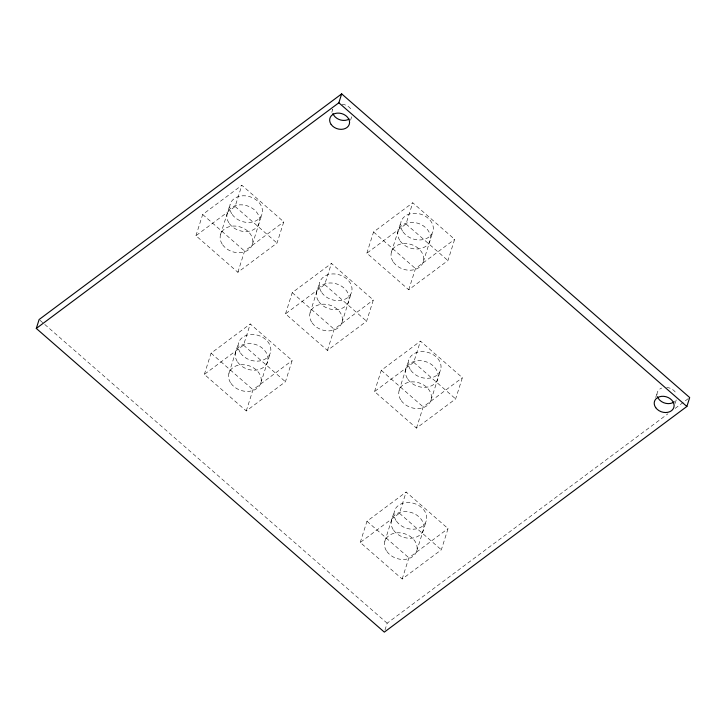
<?xml version="1.0" encoding="UTF-8"?>
<svg xmlns="http://www.w3.org/2000/svg" width="726" height="726" viewBox="0 0 726 726"><rect width="100%" height="100%" fill="white"/><g stroke="black" fill="none" stroke-linecap="round" stroke-linejoin="round"><path stroke-width="0.54" stroke-dasharray="3.63 2.72" d="M195.938 235.705L202.672 214.497L241.849 185.275L283.766 221.847L277.033 243.056L237.856 272.277L195.938 235.705L235.124 206.483L241.849 185.275M220.55 234.516L230.151 204.251M204.342 374.389L211.075 353.181L250.252 323.959L292.17 360.532L285.436 381.74L246.259 410.961L204.342 374.389L243.528 345.168L250.252 323.959M237.856 272.277L244.58 251.069L283.766 221.847M252.43 244.254L262.032 213.979M228.953 373.2L238.555 342.935M331.791 112.312L332.726 109.345A10.146 7.895 17.6 0 0 332.481 111.405M246.259 410.961L252.993 389.753L292.17 360.532M260.834 382.938L270.435 352.664M285.509 313.859L292.233 292.651L331.419 263.429L373.327 300.001L366.603 321.21L327.426 350.431L285.509 313.859L324.685 284.637L331.419 263.429M350.576 120.217L351.829 116.26M310.111 312.67L319.712 282.396M327.426 350.431L334.151 329.223L373.327 300.001M342 322.398L351.602 292.133M366.839 253.202L373.563 231.993L412.74 202.772L454.657 239.344L447.933 260.552L408.747 289.774L366.839 253.202L406.015 223.98L412.74 202.772M391.441 252.013L401.042 221.748M374.543 391.55L381.277 370.342L420.454 341.12L462.371 377.692L455.638 398.901L416.461 428.122L374.543 391.55L413.72 362.328L420.454 341.12M408.747 289.774L415.481 268.566L454.657 239.344M423.322 261.741L432.923 231.476M399.146 390.352L408.747 360.087M360.241 542.458L366.966 521.25L406.152 492.028L448.06 528.601L441.335 549.809L402.159 579.03L360.241 542.458L399.418 513.237L406.152 492.028M416.461 428.122L423.185 406.914L462.371 377.692M384.844 541.26L394.445 510.995M431.035 400.09L440.637 369.824M384.962 630.132L387.158 623.207L667.893 413.82M402.159 579.03L408.883 557.822L448.06 528.601M416.733 550.998L426.334 520.733M655.714 397.485L657.284 392.539M675.135 403.411L676.387 399.454M675.162 408.402L689.7 397.558M406.015 223.98L447.933 260.552M373.563 231.993L415.481 268.566M235.124 206.483L277.033 243.056M324.685 284.637L366.603 321.21M413.72 362.328L455.638 398.901M202.672 214.497L244.58 251.069M292.233 292.651L334.151 329.223M381.277 370.342L423.185 406.914M243.528 345.168L285.436 381.74M399.418 513.237L441.335 549.809M211.075 353.181L252.993 389.753M366.966 521.25L408.883 557.822M39.975 320.275L387.158 623.207M342.1 104.226A10.146 7.895 17.6 0 1 351.974 111.087M657.03 394.599A10.146 7.895 17.6 0 1 661.722 388.047M666.659 387.421A10.146 7.895 17.6 0 1 676.523 394.282M400.217 241.023A16.671 12.977 17.6 0 0 428.549 243.591A16.671 12.977 17.6 0 0 413.557 222.401A16.671 12.977 17.6 0 0 400.217 241.023M403.093 231.966A16.671 12.977 17.6 0 0 431.425 234.534A16.671 12.977 17.6 0 0 416.434 213.335A16.671 12.977 17.6 0 0 403.093 231.966M393.492 262.231A16.671 12.977 17.6 0 0 421.824 264.799A16.671 12.977 17.6 0 0 406.832 243.609A16.671 12.977 17.6 0 0 393.492 262.231M237.729 362.21A16.671 12.977 17.6 0 0 266.061 364.779A16.671 12.977 17.6 0 0 251.069 343.589A16.671 12.977 17.6 0 0 237.729 362.21M240.605 353.154A16.671 12.977 17.6 0 0 268.938 355.722A16.671 12.977 17.6 0 0 253.946 334.532A16.671 12.977 17.6 0 0 240.605 353.154M231.004 383.419A16.671 12.977 17.6 0 0 259.336 385.987A16.671 12.977 17.6 0 0 244.344 364.797A16.671 12.977 17.6 0 0 231.004 383.419M393.628 530.27A16.671 12.977 17.6 0 0 421.96 532.839A16.671 12.977 17.6 0 0 406.968 511.648A16.671 12.977 17.6 0 0 393.628 530.27M396.496 521.214A16.671 12.977 17.6 0 0 424.828 523.782A16.671 12.977 17.6 0 0 409.836 502.592A16.671 12.977 17.6 0 0 396.496 521.214M386.894 551.479A16.671 12.977 17.6 0 0 415.227 554.047A16.671 12.977 17.6 0 0 400.235 532.857A16.671 12.977 17.6 0 0 386.894 551.479M318.895 301.68A16.671 12.977 17.6 0 0 347.228 304.248A16.671 12.977 17.6 0 0 332.227 283.049A16.671 12.977 17.6 0 0 318.895 301.68M321.763 292.614A16.671 12.977 17.6 0 0 350.095 295.192A16.671 12.977 17.6 0 0 335.103 273.992A16.671 12.977 17.6 0 0 321.763 292.614M312.162 322.889A16.671 12.977 17.6 0 0 340.494 325.457A16.671 12.977 17.6 0 0 325.502 304.258A16.671 12.977 17.6 0 0 312.162 322.889M229.325 223.526A16.671 12.977 17.6 0 0 257.657 226.095A16.671 12.977 17.6 0 0 242.665 204.904A16.671 12.977 17.6 0 0 229.325 223.526M232.202 214.469A16.671 12.977 17.6 0 0 260.534 217.038A16.671 12.977 17.6 0 0 245.542 195.848A16.671 12.977 17.6 0 0 232.202 214.469M222.601 244.735A16.671 12.977 17.6 0 0 250.933 247.303A16.671 12.977 17.6 0 0 235.941 226.113A16.671 12.977 17.6 0 0 222.601 244.735M407.93 379.362A16.671 12.977 17.6 0 0 436.262 381.93A16.671 12.977 17.6 0 0 421.271 360.74A16.671 12.977 17.6 0 0 407.93 379.362M410.807 370.305A16.671 12.977 17.6 0 0 439.139 372.874A16.671 12.977 17.6 0 0 424.138 351.683A16.671 12.977 17.6 0 0 410.807 370.305M401.206 400.57A16.671 12.977 17.6 0 0 429.538 403.139A16.671 12.977 17.6 0 0 414.537 381.949A16.671 12.977 17.6 0 0 401.206 400.57"/><path stroke-width="1.09" d="M36.3 328.442L39.122 319.531L341.674 93.881L689.7 397.558L686.878 406.469L384.326 632.119L36.3 328.442L338.842 102.793L341.674 93.881M338.842 102.793L686.878 406.469M349.097 119.073A10.146 7.895 17.6 0 1 332.907 113.528M674.273 401.85A10.146 7.895 17.6 0 1 657.457 396.723M655.714 407.667A10.146 7.895 17.6 0 0 672.957 409.228A10.146 7.895 17.6 0 0 663.827 396.332A10.146 7.895 17.6 0 0 655.714 407.667M331.156 124.473A10.146 7.895 17.6 0 0 348.407 126.043A10.146 7.895 17.6 0 0 339.278 113.138A10.146 7.895 17.6 0 0 331.156 124.473"/></g></svg>
